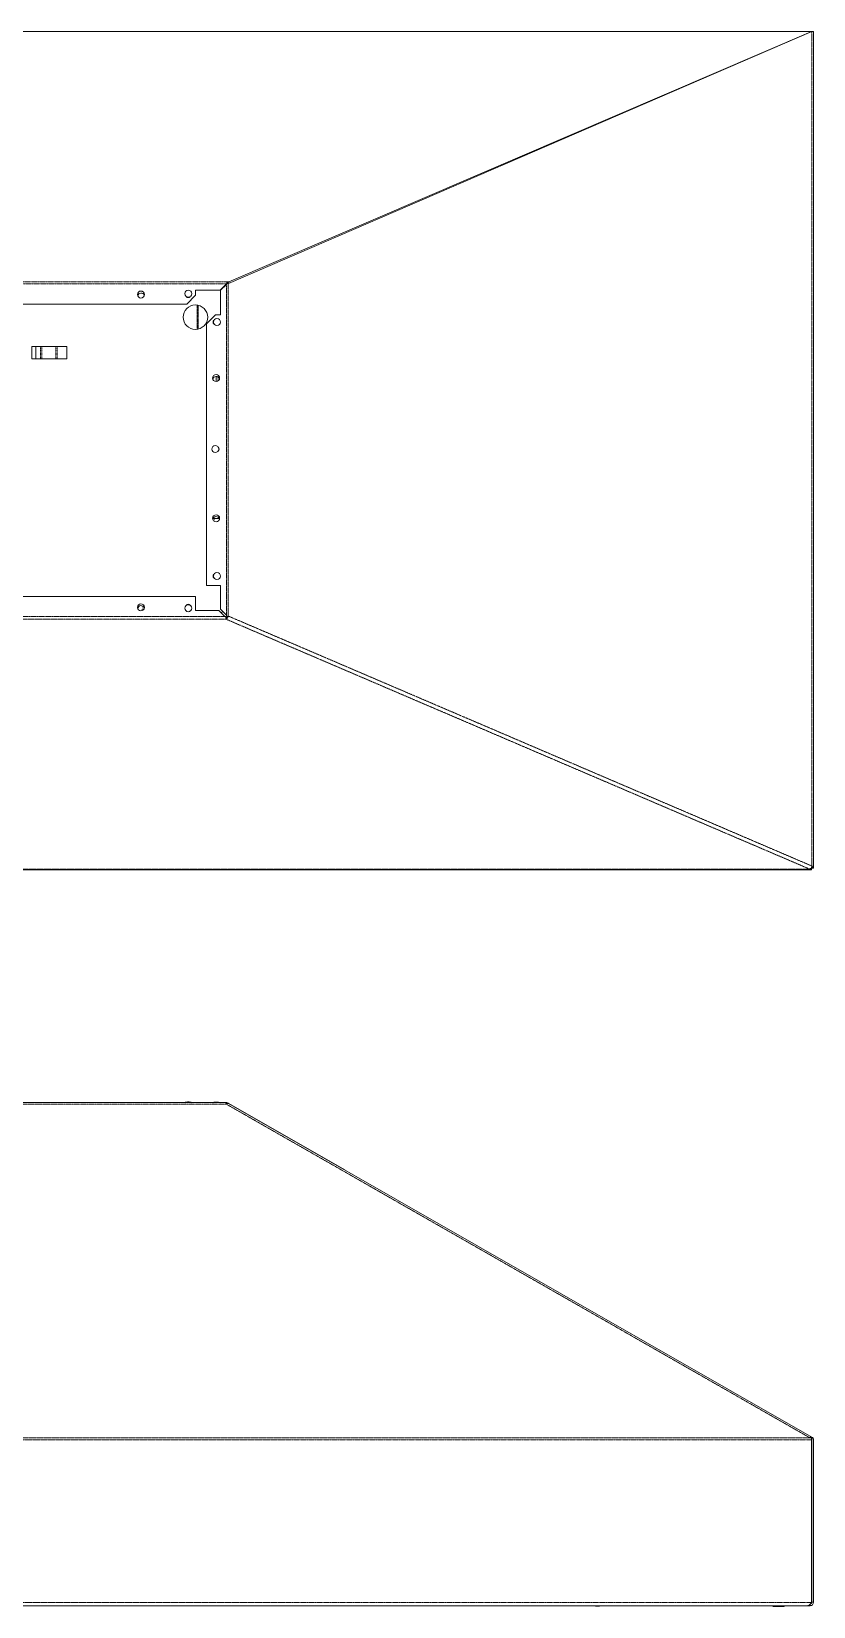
# Model space of a CAD drawing. Header units: millimetres. Extents: x 46989 to 543236, y 252623 to 526638.
# Drawn here: x 478997 to 499142, y 412176 to 452757 of the extents above; entities that cross this region are included whole.
import ezdxf

# ---------------------------------------------------------------- set-up
doc = ezdxf.new("R2010")
doc.units = ezdxf.units.MM
doc.linetypes.add('PHANTOM', pattern=[20, 10, -2, 2, -2, 2, -2])

msp = doc.modelspace()

# ---------------------------------------------------------------- linework, layer by layer
at = {"color": 7, "lineweight": 13, "ltscale": 0.03937}
for p, q in [((499106, 452757), (451745, 452757)), ((499099, 452753), (484070, 446268)), ((499076, 452745), (484084, 446303)), ((499142, 431203), (499142, 452756)), ((483855, 446095), (483222, 446095)), ((483867, 446088), (483867, 445454)), ((482995, 445735), (467630, 445735)), ((483507, 438483), (483507, 445227)), ((479008, 444639), (479908, 444639)), ((479008, 444323), (479908, 444323)), ((483867, 438483), (483867, 437874)), ((467632, 438195), (483219, 438195)), ((483219, 437835), (483825, 437835)), ((451762, 431157), (499089, 431157)), ((483977, 425158), (466874, 425158)), ((484070, 425138), (499099, 416543)), ((487065, 423424), (484084, 425135)), ((499089, 416473), (499089, 412283)), ((499099, 412284), (499099, 416468)), ((499142, 412284), (499142, 416468)), ((451851, 412197), (499000, 412197))]:
    msp.add_line(p, q, dxfattribs=at)
at = {"color": 7, "lineweight": 13, "ltscale": 0.000738429}
for p, q in [((499078, 452756), (499099, 452756)), ((499078, 452753), (499099, 452753))]:
    msp.add_line(p, q, dxfattribs=at)
at = {"color": 7, "lineweight": 13, "ltscale": 0.001504}
msp.add_line((499142, 452756), (499099, 452756), dxfattribs=at)
at = {"color": 7, "lineweight": 13, "ltscale": 9.58781e-05}
msp.add_line((499099, 452753), (499099, 452756), dxfattribs=at)
at = {"color": 7, "linetype": 'PHANTOM', "lineweight": 13, "ltscale": 0.03937}
for p, q in [((499099, 431256), (499099, 452753)), ((484048, 446303), (466803, 446303)), ((484018, 446257), (466834, 446257)), ((484020, 446240), (484020, 437721)), ((484063, 446268), (484063, 437694)), ((483263, 445084), (483263, 445708)), ((483294, 445090), (483294, 445702)), ((484010, 437614), (466842, 437614)), ((483977, 437683), (466874, 437683)), ((484010, 437614), (499041, 431176)), ((484070, 437694), (499099, 431256)), ((451810, 431174), (499041, 431174)), ((484010, 425123), (466842, 425123)), ((484010, 425123), (499041, 416527)), ((451762, 416473), (499089, 416473)), ((451810, 416525), (499041, 416525)), ((451762, 412283), (499089, 412283))]:
    msp.add_line(p, q, dxfattribs=at)
at = {"color": 7, "lineweight": 13, "ltscale": 1.53789e-05}
msp.add_line((499106, 452756), (499106, 452757), dxfattribs=at)
at = {"color": 7, "lineweight": 13, "ltscale": 0.004625}
for p, q in [((483222, 445961), (483222, 446095)), ((483734, 445454), (483867, 445454))]:
    msp.add_line(p, q, dxfattribs=at)
at = {"color": 7, "lineweight": 13, "ltscale": 0.007972}
msp.add_line((484018, 446257), (483855, 446095), dxfattribs=at)
at = {"color": 7, "lineweight": 13, "ltscale": 0.000611354}
msp.add_line((483855, 446095), (483867, 446082), dxfattribs=at)
at = {"color": 7, "lineweight": 13, "ltscale": 0.007502}
for p, q in [((483867, 446088), (484020, 446240)), ((484020, 437721), (483867, 437874))]:
    msp.add_line(p, q, dxfattribs=at)
at = {"color": 7, "lineweight": 13, "ltscale": 9.81035e-05}
msp.add_line((484020, 446259), (484018, 446257), dxfattribs=at)
at = {"color": 7, "lineweight": 13, "ltscale": 0.000945084}
for p, q in [((484020, 446268), (484020, 446240)), ((484020, 437721), (484020, 437694))]:
    msp.add_line(p, q, dxfattribs=at)
at = {"color": 7, "lineweight": 13, "ltscale": 0.001483}
for p, q in [((484020, 446268), (484063, 446268)), ((484020, 437694), (484063, 437694))]:
    msp.add_line(p, q, dxfattribs=at)
at = {"color": 7, "lineweight": 13, "ltscale": 0.000960463}
for p, q in [((484048, 446275), (484048, 446303)), ((484084, 446275), (484084, 446303))]:
    msp.add_line(p, q, dxfattribs=at)
at = {"color": 7, "lineweight": 13, "ltscale": 0.00125}
for p, q in [((484048, 446303), (484084, 446303)), ((484048, 446275), (484084, 446275))]:
    msp.add_line(p, q, dxfattribs=at)
at = {"color": 7, "lineweight": 13, "ltscale": 0.000638756}
msp.add_line((484065, 446275), (484048, 446268), dxfattribs=at)
at = {"color": 7, "lineweight": 13, "ltscale": 0.00024378}
for p, q in [((484070, 446268), (484063, 446268)), ((484070, 437694), (484063, 437694))]:
    msp.add_line(p, q, dxfattribs=at)
at = {"color": 7, "lineweight": 13, "ltscale": 0.011137}
for p, q in [((482995, 445735), (483222, 445961)), ((483734, 445454), (483507, 445227))]:
    msp.add_line(p, q, dxfattribs=at)
at = {"color": 7, "lineweight": 13, "ltscale": 0.01095}
for p, q in [((479008, 444639), (479008, 444323)), ((479104, 444639), (479104, 444323)), ((479908, 444639), (479908, 444323))]:
    msp.add_line(p, q, dxfattribs=at)
at = {"color": 7, "linetype": 'PHANTOM', "lineweight": 13, "ltscale": 0.01095}
for p, q in [((479228, 444323), (479228, 444639)), ((479259, 444323), (479259, 444639)), ((479622, 444323), (479622, 444639)), ((479654, 444323), (479654, 444639))]:
    msp.add_line(p, q, dxfattribs=at)
at = {"color": 7, "lineweight": 13, "ltscale": 0.004641}
msp.add_line((483757, 443738), (483757, 443871), dxfattribs=at)
at = {"color": 7, "linetype": 'PHANTOM', "lineweight": 13, "ltscale": 0.004042}
msp.add_line((483794, 443747), (483794, 443864), dxfattribs=at)
at = {"color": 7, "linetype": 'PHANTOM', "lineweight": 13, "ltscale": 0.003377}
msp.add_line((483809, 443758), (483809, 443855), dxfattribs=at)
at = {"color": 7, "lineweight": 13, "ltscale": 0.005439}
msp.add_line((483679, 440212), (483836, 440212), dxfattribs=at)
at = {"color": 7, "linetype": 'PHANTOM', "lineweight": 13, "ltscale": 0.002459}
msp.add_line((483700, 440212), (483700, 440141), dxfattribs=at)
at = {"color": 7, "lineweight": 13, "ltscale": 0.0125}
for p, q in [((483507, 438483), (483867, 438483)), ((483219, 438195), (483219, 437835))]:
    msp.add_line(p, q, dxfattribs=at)
at = {"color": 7, "linetype": 'PHANTOM', "lineweight": 13, "ltscale": 0.004294}
msp.add_line((481848, 437960), (481848, 437836), dxfattribs=at)
at = {"color": 7, "linetype": 'PHANTOM', "lineweight": 13, "ltscale": 0.002967}
msp.add_line((481879, 437942), (481879, 437856), dxfattribs=at)
at = {"color": 7, "lineweight": 13, "ltscale": 0.007446}
msp.add_line((483825, 437835), (483977, 437683), dxfattribs=at)
at = {"color": 7, "lineweight": 13, "ltscale": 0.001985}
msp.add_line((483926, 437815), (483885, 437775), dxfattribs=at)
at = {"color": 7, "lineweight": 13, "ltscale": 0.000765703}
for p, q in [((483999, 437683), (483977, 437683)), ((483999, 425158), (483977, 425158))]:
    msp.add_line(p, q, dxfattribs=at)
at = {"color": 7, "linetype": 'PHANTOM', "lineweight": 13, "ltscale": 0.00112}
msp.add_line((484009, 437651), (484009, 437619), dxfattribs=at)
at = {"color": 7, "lineweight": 13, "ltscale": 0.000194975}
msp.add_line((484009, 437651), (484009, 437645), dxfattribs=at)
at = {"color": 7, "lineweight": 13, "ltscale": 0.000913982}
msp.add_line((484009, 437645), (484011, 437619), dxfattribs=at)
at = {"color": 7, "lineweight": 13, "ltscale": 0.000814002}
msp.add_line((484010, 437638), (484010, 437614), dxfattribs=at)
at = {"color": 7, "lineweight": 13, "ltscale": 0.000170307}
msp.add_line((484011, 437619), (484010, 437614), dxfattribs=at)
at = {"color": 7, "lineweight": 13, "ltscale": 7.27496e-05}
msp.add_line((499041, 431176), (499041, 431174), dxfattribs=at)
at = {"color": 7, "lineweight": 13, "ltscale": 0.001675}
for p, q in [((499041, 431174), (499089, 431174)), ((499041, 416525), (499089, 416525))]:
    msp.add_line(p, q, dxfattribs=at)
at = {"color": 7, "lineweight": 13, "ltscale": 9.10721e-05}
msp.add_line((499086, 431208), (499089, 431208), dxfattribs=at)
at = {"color": 7, "lineweight": 13, "ltscale": 0.001191}
msp.add_line((499089, 431208), (499089, 431174), dxfattribs=at)
at = {"color": 7, "lineweight": 13, "ltscale": 0.000596354}
msp.add_line((499089, 431157), (499089, 431174), dxfattribs=at)
at = {"color": 7, "lineweight": 13, "ltscale": 0.001355}
msp.add_line((499096, 431203), (499135, 431203), dxfattribs=at)
at = {"color": 7, "linetype": 'PHANTOM', "lineweight": 13, "ltscale": 0.000272255}
msp.add_line((499102, 431244), (499110, 431244), dxfattribs=at)
at = {"color": 7, "lineweight": 13, "ltscale": 0.000266608}
msp.add_line((499142, 431203), (499135, 431203), dxfattribs=at)
at = {"color": 7, "lineweight": 13, "ltscale": 0.003125}
msp.add_line((482946, 425158), (483036, 425158), dxfattribs=at)
at = {"color": 7, "lineweight": 13, "ltscale": 0.002742}
msp.add_line((483036, 425158), (483115, 425158), dxfattribs=at)
at = {"color": 7, "lineweight": 13, "ltscale": 0.000382551}
msp.add_line((483115, 425158), (483126, 425158), dxfattribs=at)
at = {"color": 7, "lineweight": 13, "ltscale": 0.000590407}
msp.add_line((484018, 425158), (484001, 425158), dxfattribs=at)
at = {"color": 7, "lineweight": 13, "ltscale": 0.000553041}
msp.add_line((484020, 425153), (484004, 425153), dxfattribs=at)
at = {"color": 7, "lineweight": 13, "ltscale": 0.00017778}
msp.add_line((484009, 425129), (484010, 425123), dxfattribs=at)
at = {"color": 7, "lineweight": 13, "ltscale": 0.000199119}
msp.add_line((484011, 425129), (484010, 425123), dxfattribs=at)
at = {"color": 7, "lineweight": 13, "ltscale": 0.00016268}
msp.add_line((484018, 425153), (484018, 425158), dxfattribs=at)
at = {"color": 7, "lineweight": 13, "ltscale": 0.000728577}
msp.add_line((484020, 425153), (484020, 425132), dxfattribs=at)
at = {"color": 7, "lineweight": 13, "ltscale": 0.000280838}
msp.add_line((484070, 425138), (484063, 425142), dxfattribs=at)
at = {"color": 7, "lineweight": 13, "ltscale": 0.000345966}
msp.add_line((484074, 425135), (484084, 425135), dxfattribs=at)
at = {"color": 7, "lineweight": 13, "ltscale": 0.000197884}
msp.add_line((484084, 425129), (484084, 425135), dxfattribs=at)
at = {"color": 7, "lineweight": 13, "ltscale": 9.71697e-05}
msp.add_line((499041, 416527), (499041, 416525), dxfattribs=at)
at = {"color": 7, "lineweight": 13, "ltscale": 0.001028}
msp.add_line((499089, 416513), (499103, 416539), dxfattribs=at)
at = {"color": 7, "linetype": 'PHANTOM', "lineweight": 13, "ltscale": 0.001151}
msp.add_line((499089, 416509), (499110, 416535), dxfattribs=at)
at = {"color": 7, "lineweight": 13, "ltscale": 0.001791}
msp.add_line((499089, 416473), (499089, 416525), dxfattribs=at)
at = {"color": 7, "lineweight": 13, "ltscale": 0.001487}
msp.add_line((499096, 416486), (499135, 416503), dxfattribs=at)
at = {"color": 7, "lineweight": 13, "ltscale": 0.000741673}
for p, q in [((498107, 412197), (498107, 412176)), ((498380, 412197), (498380, 412176))]:
    msp.add_line(p, q, dxfattribs=at)
at = {"color": 7, "lineweight": 13, "ltscale": 0.009485}
msp.add_line((498380, 412176), (498107, 412176), dxfattribs=at)
at = {"color": 7, "lineweight": 13, "ltscale": 0.001848}
msp.add_line((499001, 412197), (499054, 412197), dxfattribs=at)
at = {"color": 7, "lineweight": 13, "ltscale": 0.001811}
msp.add_line((499056, 412198), (499004, 412198), dxfattribs=at)
at = {"color": 7, "lineweight": 13, "ltscale": 0.001343}
msp.add_line((499056, 412236), (499056, 412198), dxfattribs=at)
at = {"color": 7, "linetype": 'PHANTOM', "lineweight": 13, "ltscale": 0.000638947}
msp.add_line((499088, 412254), (499069, 412254), dxfattribs=at)
at = {"color": 7, "lineweight": 13, "ltscale": 0.001488}
msp.add_line((499099, 412284), (499142, 412284), dxfattribs=at)
at = {"color": 7, "lineweight": 13, "ltscale": 0.03937}
for points in [[(484048, 446303), (484037, 446289), (484030, 446279), (484018, 446257)], [(484009, 437619), (484004, 437656), (483999, 437683)], [(484009, 437651), (484006, 437661), (484003, 437673), (483999, 437683)], [(484070, 437694), (484066, 437675), (484058, 437658), (484046, 437643), (484031, 437630), (484021, 437624), (484011, 437619)], [(499041, 431176), (499055, 431183), (499068, 431191), (499082, 431203), (499093, 431217), (499099, 431228), (499103, 431240)], [(499110, 431244), (499117, 431234), (499124, 431224), (499130, 431214), (499135, 431203)], [(484009, 425129), (484006, 425148), (484004, 425154), (484001, 425157), (483999, 425158)], [(484070, 425138), (484068, 425138), (484062, 425138), (484040, 425136), (484026, 425134), (484011, 425129)], [(484032, 425152), (484027, 425155), (484018, 425158)], [(499041, 416527), (499053, 416532), (499065, 416536), (499077, 416538), (499098, 416540), (499103, 416539)], [(499089, 412283), (499071, 412257), (499062, 412244), (499048, 412227), (499037, 412215), (499026, 412206), (499013, 412200), (499007, 412198), (499000, 412197)]]:
    msp.add_lwpolyline(points, dxfattribs=at)
for centre, radius in [((481816, 445980), 90), ((483036, 446002), 90), ((483220, 445396), 315), ((483775, 445270), 90), ((483753, 443827), 90), ((483730, 441998), 90), ((483753, 440214), 90), ((483775, 438726), 90), ((481816, 437920), 90), ((483036, 437898), 90)]:
    msp.add_circle(centre, radius, dxfattribs=at)
for centre, radius, start, end in [((499106, 452718), 38.2, 90.0248, 98.47), ((481820, 445927), 90, 22.0159, 167.4357), ((484089, 446176), 107, 112.532, 121.2094), ((483036, 445957), 56.2, 216.0875, 323.9125), ((483730, 445270), 56.2, 126.0875, 233.9125), ((483757, 443781), 90, 20.9761, 171.0378), ((483775, 441998), 56.2, 306.0875, 53.9125), ((483757, 440168), 90, 20.9761, 171.0378), ((483730, 438726), 56.2, 126.0875, 233.9125), ((481820, 437874), 90, 20.2487, 170.8126), ((483036, 437943), 56.2, 36.0875, 143.9125), ((484005, 437694), 43.2, 274.8548, 359.9958), ((483923, 437638), 86.5, 0.0378, 4.8812), ((484062, 437627), 53.7, 188.6461, 193.0969), ((498924, 431173), 174, 9.933, 14.52), ((498663, 431143), 450, 12.3928, 14.5215), ((498929, 431092), 236, 40.0502, 43.9477), ((483036, 424981), 198, 90, 116.9915), ((483036, 424981), 198, 63.0085, 90), ((483730, 424976), 198, 90, 113.5783), ((483775, 424976), 198, 90, 113.5766), ((483730, 424976), 198, 83.5358, 90), ((483775, 424976), 198, 66.4234, 90), ((484020, 425067), 86, 60.2357, 90), ((499056, 416468), 43.2, 0, 40.4388), ((499090, 416528), 17.3, 43.3979, 59.8288), ((499056, 416468), 86, 0, 60.2357), ((493576, 414348), 2160, 264.7759, 270), ((493576, 414348), 2160, 270, 275.2287), ((498107, 412219), 43.4, 210.5318, 270), ((498107, 412219), 22.3, 261.1801, 270), ((498380, 412219), 22.3, 270, 278.8199), ((498380, 412219), 43.4, 270, 329.4682), ((499054, 412217), 19.6, 270.0234, 278.5678), ((499056, 412284), 86, 270, 0), ((499056, 412284), 43.2, 274.4019, 0)]:
    msp.add_arc(centre, radius, start, end, dxfattribs=at)

doc.saveas('drawing.dxf')
